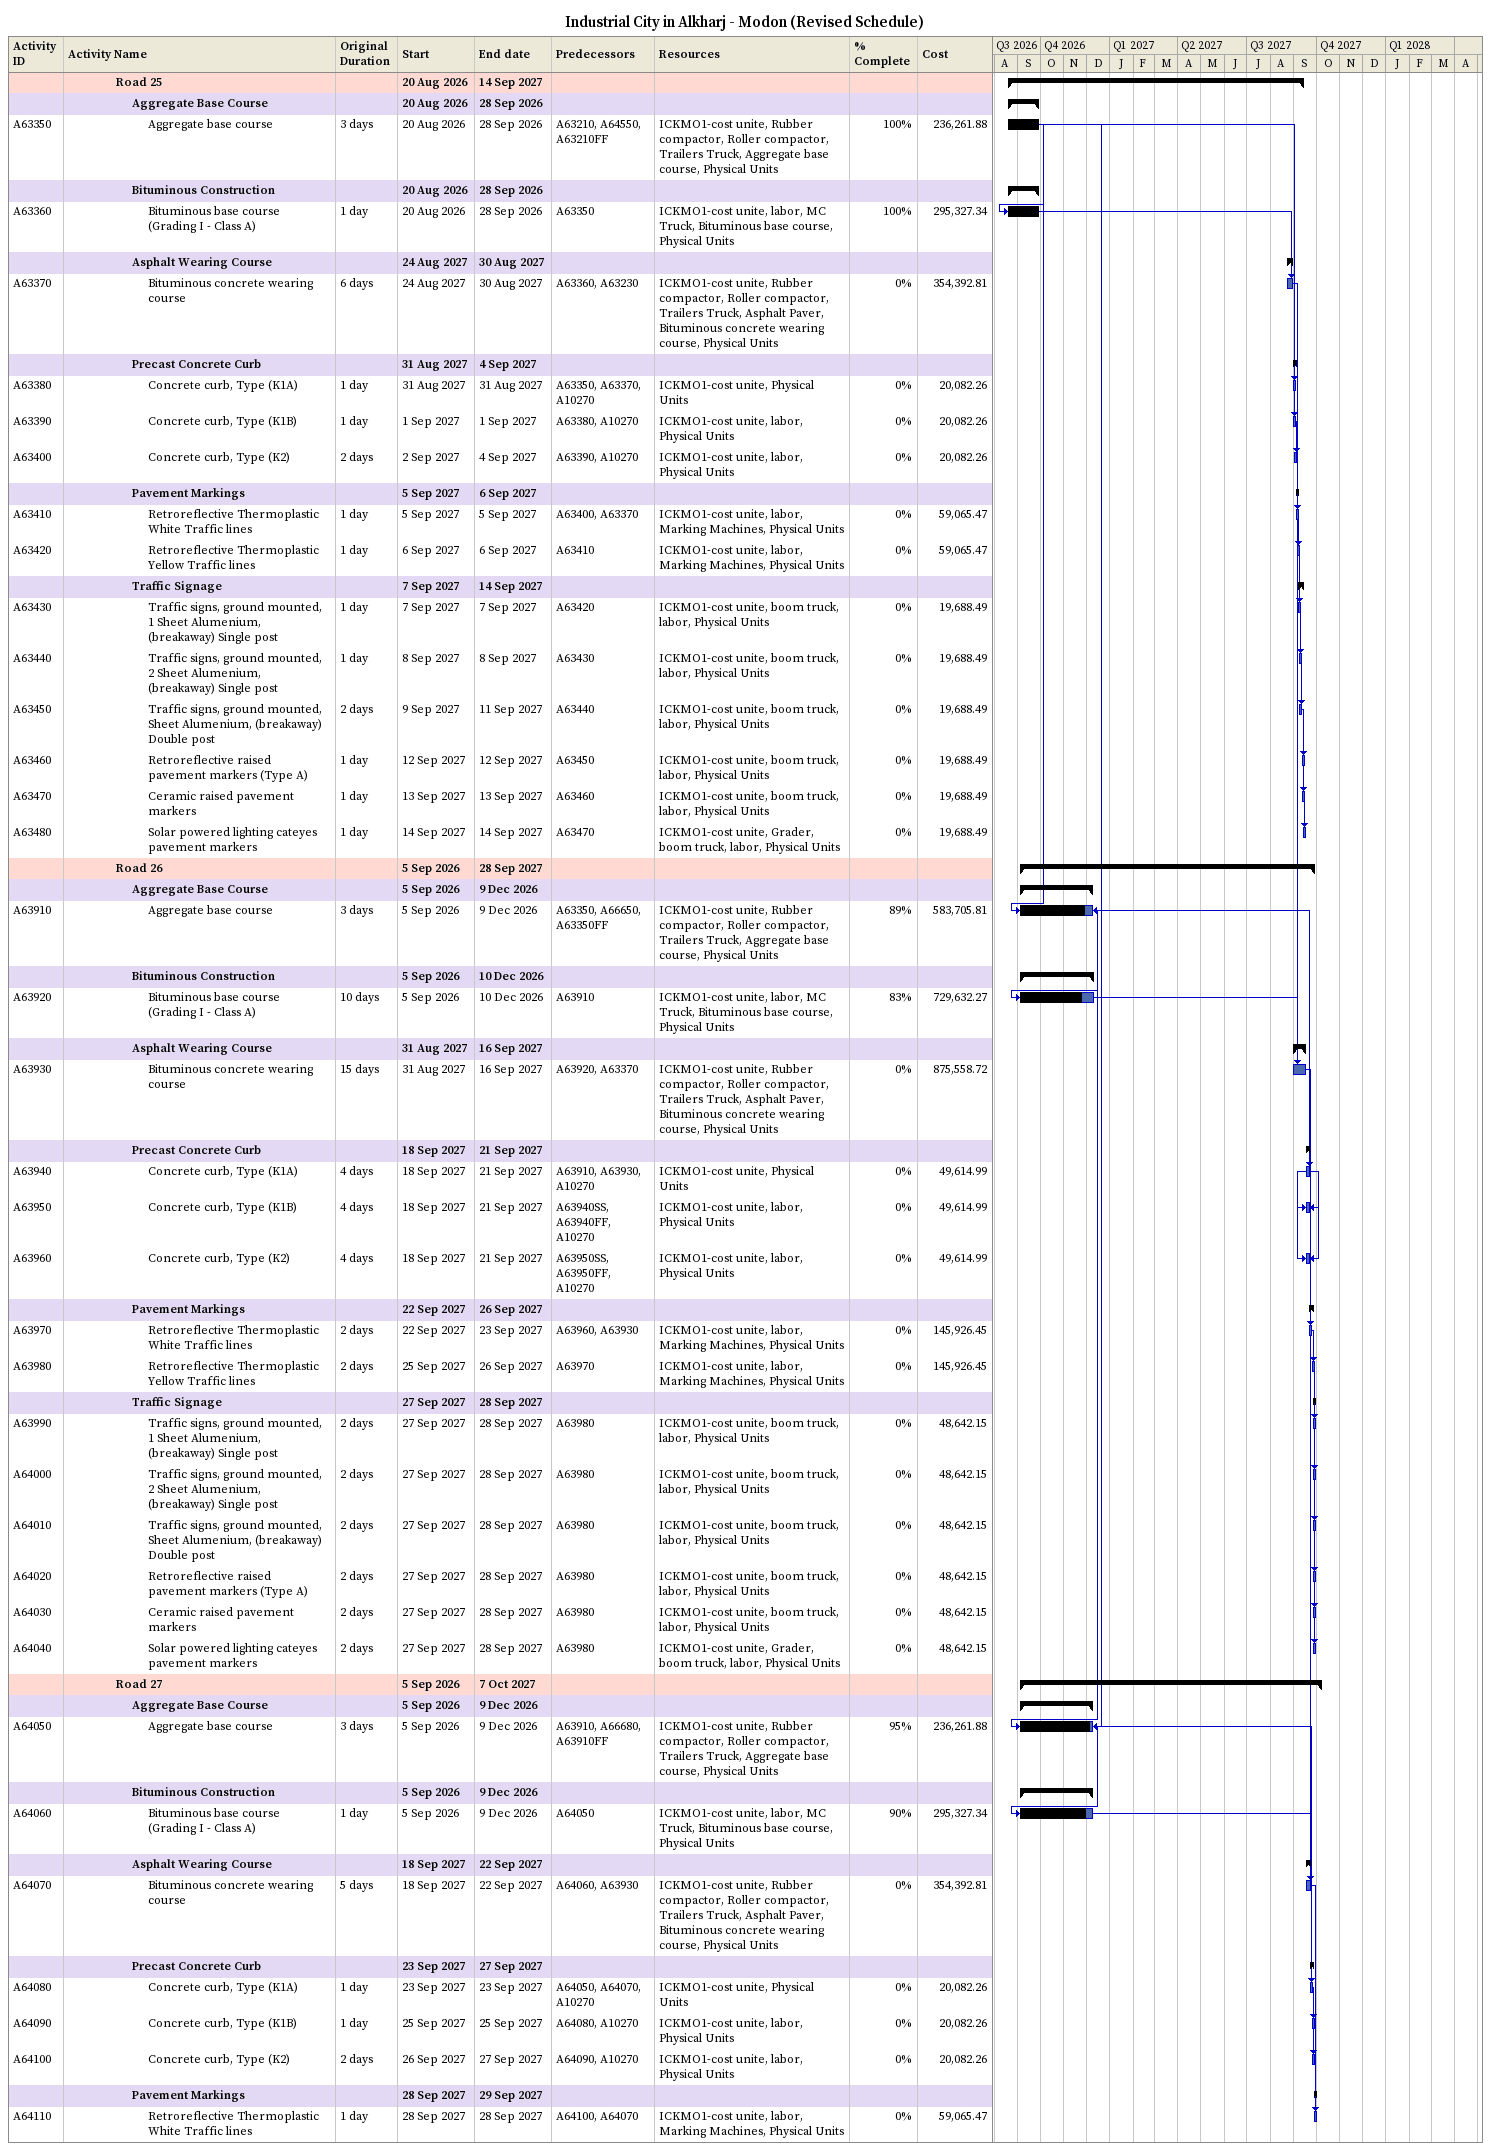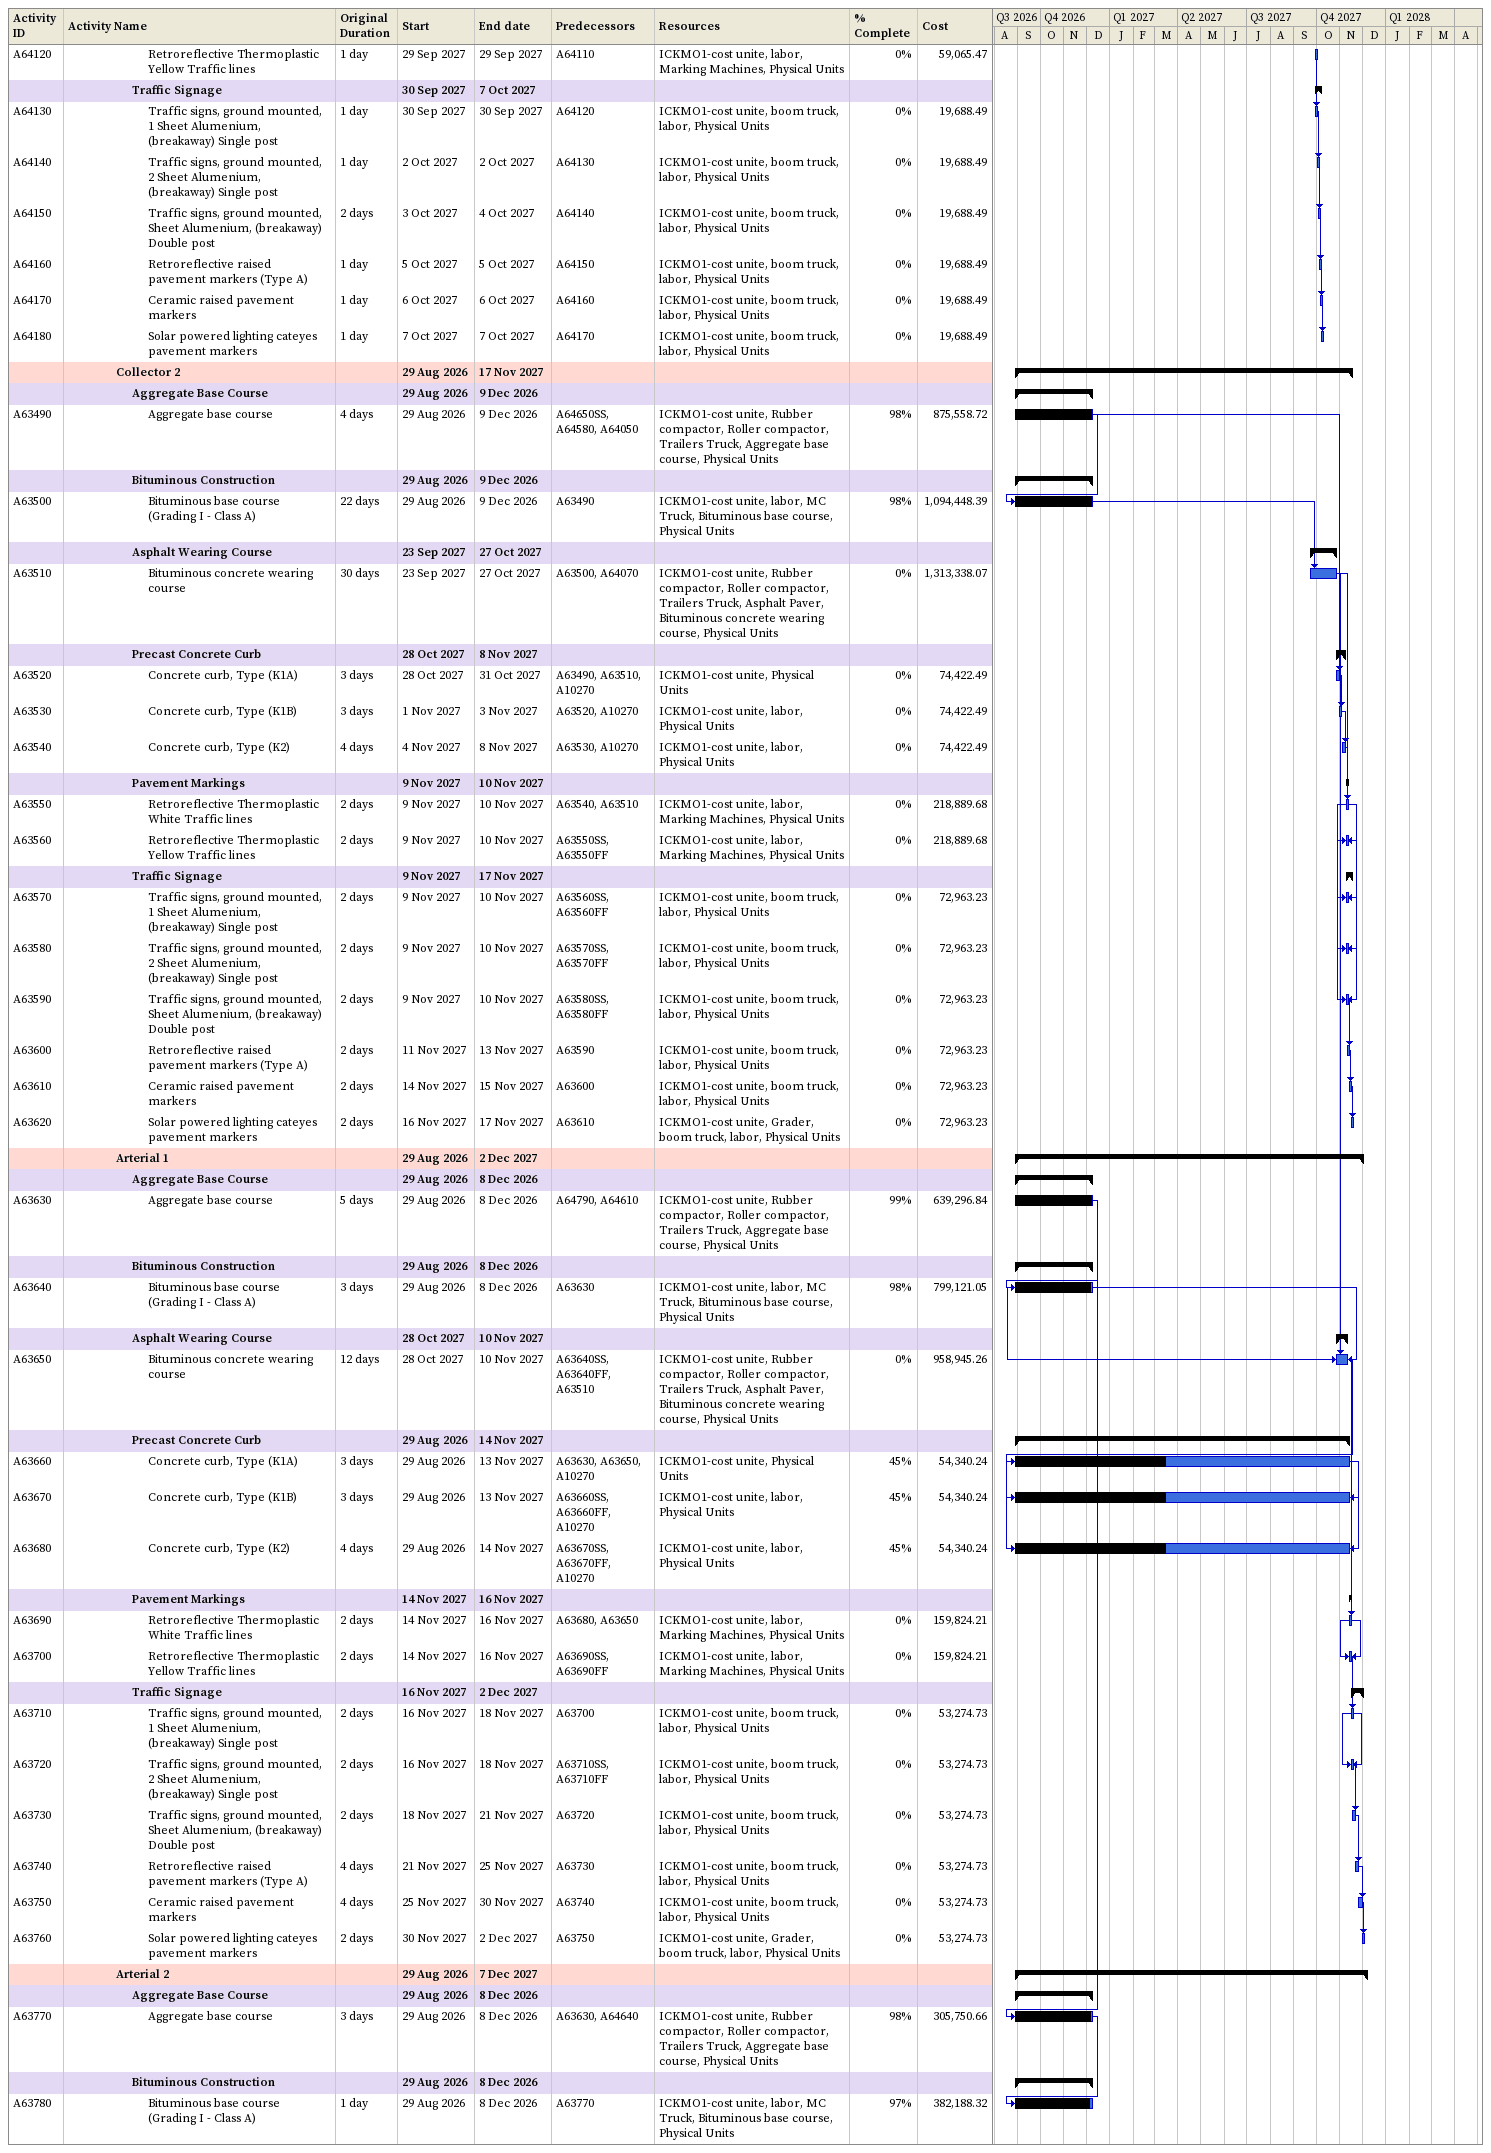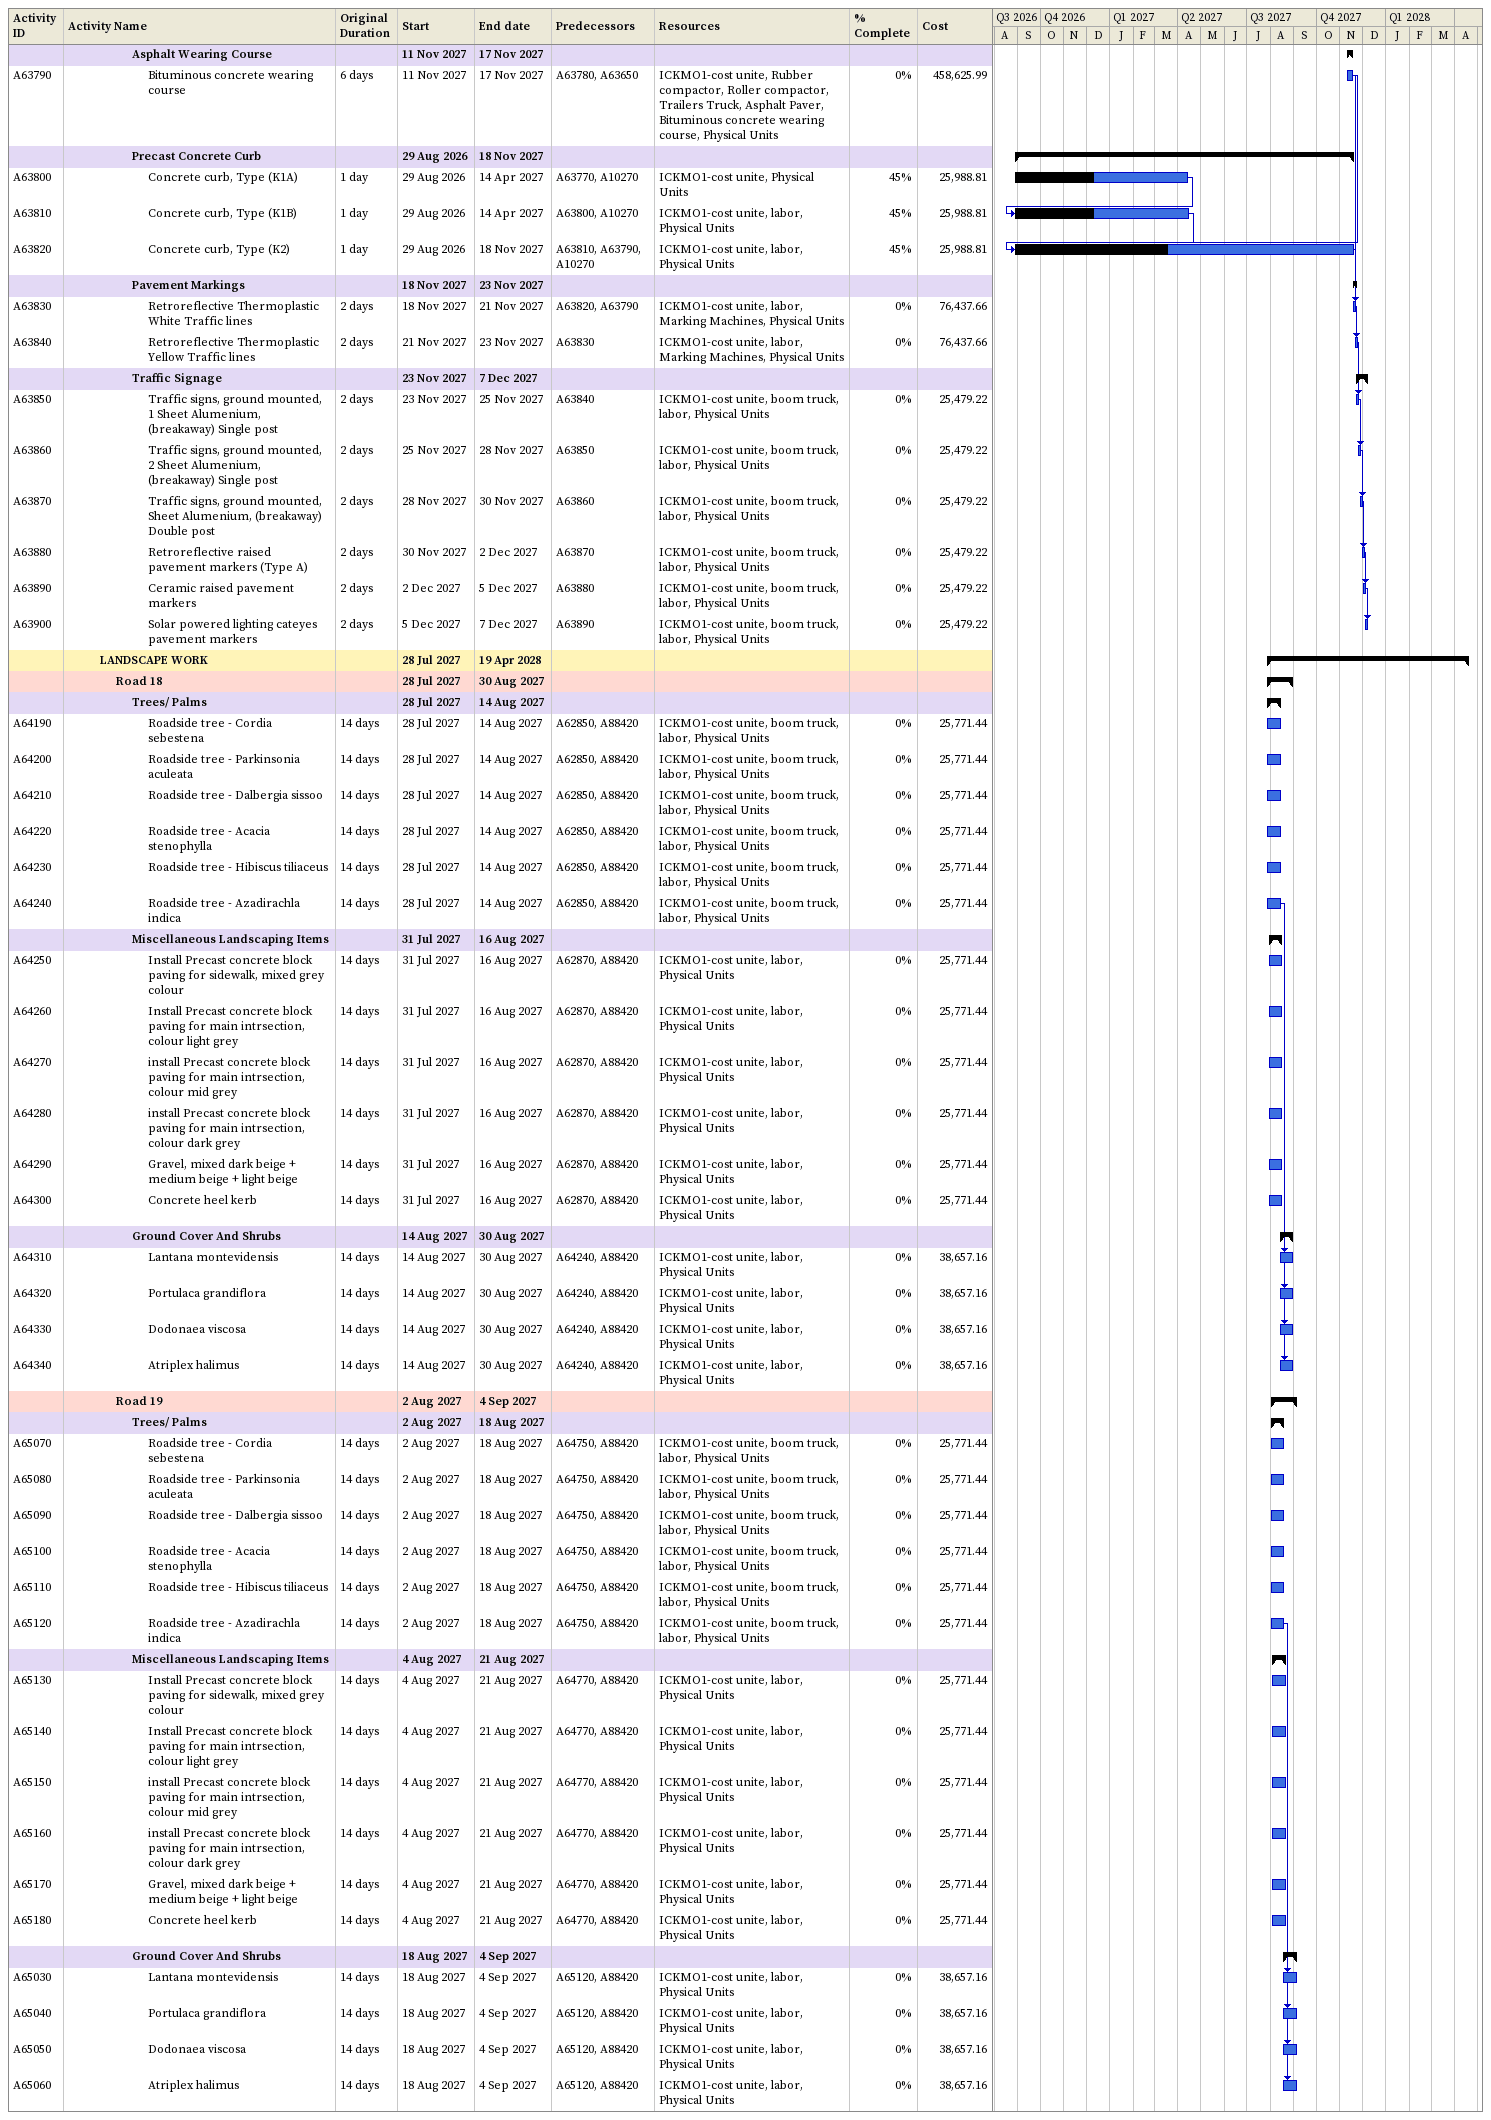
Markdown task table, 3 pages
Industrial City in Alkharj - Modon (Revised Schedule)

| ID | Level | Task | Original duration | Start | Finish | Predecessors | Resources | % complete | Cost |
|---|---|---|---|---|---|---|---|---|---|
|  | 4 | **Road 25** |  | 2026-08-20 | 2027-09-14 |  |  |  |  |
|  | 5 | **Aggregate Base Course** |  | 2026-08-20 | 2026-09-28 |  |  |  |  |
| A63350 | 6 | Aggregate base course | 3d | 2026-08-20 | 2026-09-28 | A63210, A64550, A63210FF | ICKMO1-cost unite, Rubber compactor, Roller compactor, Trailers Truck, Aggregate base course, Physical Units | 100 | 236261.88 |
|  | 5 | **Bituminous Construction** |  | 2026-08-20 | 2026-09-28 |  |  |  |  |
| A63360 | 6 | Bituminous base course (Grading I - Class A) | 1d | 2026-08-20 | 2026-09-28 | A63350 | ICKMO1-cost unite, labor, MC Truck, Bituminous base course, Physical Units | 100 | 295327.34 |
|  | 5 | **Asphalt Wearing Course** |  | 2027-08-24 | 2027-08-30 |  |  |  |  |
| A63370 | 6 | Bituminous concrete wearing course | 6d | 2027-08-24 | 2027-08-30 | A63360, A63230 | ICKMO1-cost unite, Rubber compactor, Roller compactor, Trailers Truck, Asphalt Paver, Bituminous concrete wearing course, Physical Units | 0 | 354392.81 |
|  | 5 | **Precast Concrete Curb** |  | 2027-08-31 | 2027-09-04 |  |  |  |  |
| A63380 | 6 | Concrete curb, Type (K1A) | 1d | 2027-08-31 | 2027-08-31 | A63350, A63370, A10270 | ICKMO1-cost unite, Physical Units | 0 | 20082.26 |
| A63390 | 6 | Concrete curb, Type (K1B) | 1d | 2027-09-01 | 2027-09-01 | A63380, A10270 | ICKMO1-cost unite, labor, Physical Units | 0 | 20082.26 |
| A63400 | 6 | Concrete curb, Type (K2) | 2d | 2027-09-02 | 2027-09-04 | A63390, A10270 | ICKMO1-cost unite, labor, Physical Units | 0 | 20082.26 |
|  | 5 | **Pavement Markings** |  | 2027-09-05 | 2027-09-06 |  |  |  |  |
| A63410 | 6 | Retroreflective Thermoplastic White Traffic lines | 1d | 2027-09-05 | 2027-09-05 | A63400, A63370 | ICKMO1-cost unite, labor, Marking Machines, Physical Units | 0 | 59065.47 |
| A63420 | 6 | Retroreflective Thermoplastic Yellow Traffic lines | 1d | 2027-09-06 | 2027-09-06 | A63410 | ICKMO1-cost unite, labor, Marking Machines, Physical Units | 0 | 59065.47 |
|  | 5 | **Traffic Signage** |  | 2027-09-07 | 2027-09-14 |  |  |  |  |
| A63430 | 6 | Traffic signs, ground mounted, 1 Sheet Alumenium, (breakaway) Single post | 1d | 2027-09-07 | 2027-09-07 | A63420 | ICKMO1-cost unite, boom truck, labor, Physical Units | 0 | 19688.49 |
| A63440 | 6 | Traffic signs, ground mounted, 2 Sheet Alumenium, (breakaway) Single post | 1d | 2027-09-08 | 2027-09-08 | A63430 | ICKMO1-cost unite, boom truck, labor, Physical Units | 0 | 19688.49 |
| A63450 | 6 | Traffic signs, ground mounted, Sheet Alumenium, (breakaway) Double post | 2d | 2027-09-09 | 2027-09-11 | A63440 | ICKMO1-cost unite, boom truck, labor, Physical Units | 0 | 19688.49 |
| A63460 | 6 | Retroreflective raised pavement markers (Type A) | 1d | 2027-09-12 | 2027-09-12 | A63450 | ICKMO1-cost unite, boom truck, labor, Physical Units | 0 | 19688.49 |
| A63470 | 6 | Ceramic raised pavement markers | 1d | 2027-09-13 | 2027-09-13 | A63460 | ICKMO1-cost unite, boom truck, labor, Physical Units | 0 | 19688.49 |
| A63480 | 6 | Solar powered lighting cateyes pavement markers | 1d | 2027-09-14 | 2027-09-14 | A63470 | ICKMO1-cost unite, Grader, boom truck, labor, Physical Units | 0 | 19688.49 |
|  | 4 | **Road 26** |  | 2026-09-05 | 2027-09-28 |  |  |  |  |
|  | 5 | **Aggregate Base Course** |  | 2026-09-05 | 2026-12-09 |  |  |  |  |
| A63910 | 6 | Aggregate base course | 3d | 2026-09-05 | 2026-12-09 | A63350, A66650, A63350FF | ICKMO1-cost unite, Rubber compactor, Roller compactor, Trailers Truck, Aggregate base course, Physical Units | 89 | 583705.81 |
|  | 5 | **Bituminous Construction** |  | 2026-09-05 | 2026-12-10 |  |  |  |  |
| A63920 | 6 | Bituminous base course (Grading I - Class A) | 10d | 2026-09-05 | 2026-12-10 | A63910 | ICKMO1-cost unite, labor, MC Truck, Bituminous base course, Physical Units | 83 | 729632.27 |
|  | 5 | **Asphalt Wearing Course** |  | 2027-08-31 | 2027-09-16 |  |  |  |  |
| A63930 | 6 | Bituminous concrete wearing course | 15d | 2027-08-31 | 2027-09-16 | A63920, A63370 | ICKMO1-cost unite, Rubber compactor, Roller compactor, Trailers Truck, Asphalt Paver, Bituminous concrete wearing course, Physical Units | 0 | 875558.72 |
|  | 5 | **Precast Concrete Curb** |  | 2027-09-18 | 2027-09-21 |  |  |  |  |
| A63940 | 6 | Concrete curb, Type (K1A) | 4d | 2027-09-18 | 2027-09-21 | A63910, A63930, A10270 | ICKMO1-cost unite, Physical Units | 0 | 49614.99 |
| A63950 | 6 | Concrete curb, Type (K1B) | 4d | 2027-09-18 | 2027-09-21 | A63940SS, A63940FF, A10270 | ICKMO1-cost unite, labor, Physical Units | 0 | 49614.99 |
| A63960 | 6 | Concrete curb, Type (K2) | 4d | 2027-09-18 | 2027-09-21 | A63950SS, A63950FF, A10270 | ICKMO1-cost unite, labor, Physical Units | 0 | 49614.99 |
|  | 5 | **Pavement Markings** |  | 2027-09-22 | 2027-09-26 |  |  |  |  |
| A63970 | 6 | Retroreflective Thermoplastic White Traffic lines | 2d | 2027-09-22 | 2027-09-23 | A63960, A63930 | ICKMO1-cost unite, labor, Marking Machines, Physical Units | 0 | 145926.45 |
| A63980 | 6 | Retroreflective Thermoplastic Yellow Traffic lines | 2d | 2027-09-25 | 2027-09-26 | A63970 | ICKMO1-cost unite, labor, Marking Machines, Physical Units | 0 | 145926.45 |
|  | 5 | **Traffic Signage** |  | 2027-09-27 | 2027-09-28 |  |  |  |  |
| A63990 | 6 | Traffic signs, ground mounted, 1 Sheet Alumenium, (breakaway) Single post | 2d | 2027-09-27 | 2027-09-28 | A63980 | ICKMO1-cost unite, boom truck, labor, Physical Units | 0 | 48642.15 |
| A64000 | 6 | Traffic signs, ground mounted, 2 Sheet Alumenium, (breakaway) Single post | 2d | 2027-09-27 | 2027-09-28 | A63980 | ICKMO1-cost unite, boom truck, labor, Physical Units | 0 | 48642.15 |
| A64010 | 6 | Traffic signs, ground mounted, Sheet Alumenium, (breakaway) Double post | 2d | 2027-09-27 | 2027-09-28 | A63980 | ICKMO1-cost unite, boom truck, labor, Physical Units | 0 | 48642.15 |
| A64020 | 6 | Retroreflective raised pavement markers (Type A) | 2d | 2027-09-27 | 2027-09-28 | A63980 | ICKMO1-cost unite, boom truck, labor, Physical Units | 0 | 48642.15 |
| A64030 | 6 | Ceramic raised pavement markers | 2d | 2027-09-27 | 2027-09-28 | A63980 | ICKMO1-cost unite, boom truck, labor, Physical Units | 0 | 48642.15 |
| A64040 | 6 | Solar powered lighting cateyes pavement markers | 2d | 2027-09-27 | 2027-09-28 | A63980 | ICKMO1-cost unite, Grader, boom truck, labor, Physical Units | 0 | 48642.15 |
|  | 4 | **Road 27** |  | 2026-09-05 | 2027-10-07 |  |  |  |  |
|  | 5 | **Aggregate Base Course** |  | 2026-09-05 | 2026-12-09 |  |  |  |  |
| A64050 | 6 | Aggregate base course | 3d | 2026-09-05 | 2026-12-09 | A63910, A66680, A63910FF | ICKMO1-cost unite, Rubber compactor, Roller compactor, Trailers Truck, Aggregate base course, Physical Units | 95 | 236261.88 |
|  | 5 | **Bituminous Construction** |  | 2026-09-05 | 2026-12-09 |  |  |  |  |
| A64060 | 6 | Bituminous base course (Grading I - Class A) | 1d | 2026-09-05 | 2026-12-09 | A64050 | ICKMO1-cost unite, labor, MC Truck, Bituminous base course, Physical Units | 90 | 295327.34 |
|  | 5 | **Asphalt Wearing Course** |  | 2027-09-18 | 2027-09-22 |  |  |  |  |
| A64070 | 6 | Bituminous concrete wearing course | 5d | 2027-09-18 | 2027-09-22 | A64060, A63930 | ICKMO1-cost unite, Rubber compactor, Roller compactor, Trailers Truck, Asphalt Paver, Bituminous concrete wearing course, Physical Units | 0 | 354392.81 |
|  | 5 | **Precast Concrete Curb** |  | 2027-09-23 | 2027-09-27 |  |  |  |  |
| A64080 | 6 | Concrete curb, Type (K1A) | 1d | 2027-09-23 | 2027-09-23 | A64050, A64070, A10270 | ICKMO1-cost unite, Physical Units | 0 | 20082.26 |
| A64090 | 6 | Concrete curb, Type (K1B) | 1d | 2027-09-25 | 2027-09-25 | A64080, A10270 | ICKMO1-cost unite, labor, Physical Units | 0 | 20082.26 |
| A64100 | 6 | Concrete curb, Type (K2) | 2d | 2027-09-26 | 2027-09-27 | A64090, A10270 | ICKMO1-cost unite, labor, Physical Units | 0 | 20082.26 |
|  | 5 | **Pavement Markings** |  | 2027-09-28 | 2027-09-29 |  |  |  |  |
| A64110 | 6 | Retroreflective Thermoplastic White Traffic lines | 1d | 2027-09-28 | 2027-09-28 | A64100, A64070 | ICKMO1-cost unite, labor, Marking Machines, Physical Units | 0 | 59065.47 |
| A64120 | 6 | Retroreflective Thermoplastic Yellow Traffic lines | 1d | 2027-09-29 | 2027-09-29 | A64110 | ICKMO1-cost unite, labor, Marking Machines, Physical Units | 0 | 59065.47 |
|  | 5 | **Traffic Signage** |  | 2027-09-30 | 2027-10-07 |  |  |  |  |
| A64130 | 6 | Traffic signs, ground mounted, 1 Sheet Alumenium, (breakaway) Single post | 1d | 2027-09-30 | 2027-09-30 | A64120 | ICKMO1-cost unite, boom truck, labor, Physical Units | 0 | 19688.49 |
| A64140 | 6 | Traffic signs, ground mounted, 2 Sheet Alumenium, (breakaway) Single post | 1d | 2027-10-02 | 2027-10-02 | A64130 | ICKMO1-cost unite, boom truck, labor, Physical Units | 0 | 19688.49 |
| A64150 | 6 | Traffic signs, ground mounted, Sheet Alumenium, (breakaway) Double post | 2d | 2027-10-03 | 2027-10-04 | A64140 | ICKMO1-cost unite, boom truck, labor, Physical Units | 0 | 19688.49 |
| A64160 | 6 | Retroreflective raised pavement markers (Type A) | 1d | 2027-10-05 | 2027-10-05 | A64150 | ICKMO1-cost unite, boom truck, labor, Physical Units | 0 | 19688.49 |
| A64170 | 6 | Ceramic raised pavement markers | 1d | 2027-10-06 | 2027-10-06 | A64160 | ICKMO1-cost unite, boom truck, labor, Physical Units | 0 | 19688.49 |
| A64180 | 6 | Solar powered lighting cateyes pavement markers | 1d | 2027-10-07 | 2027-10-07 | A64170 | ICKMO1-cost unite, boom truck, labor, Physical Units | 0 | 19688.49 |
|  | 4 | **Collector 2** |  | 2026-08-29 | 2027-11-17 |  |  |  |  |
|  | 5 | **Aggregate Base Course** |  | 2026-08-29 | 2026-12-09 |  |  |  |  |
| A63490 | 6 | Aggregate base course | 4d | 2026-08-29 | 2026-12-09 | A64650SS, A64580, A64050 | ICKMO1-cost unite, Rubber compactor, Roller compactor, Trailers Truck, Aggregate base course, Physical Units | 98 | 875558.72 |
|  | 5 | **Bituminous Construction** |  | 2026-08-29 | 2026-12-09 |  |  |  |  |
| A63500 | 6 | Bituminous base course (Grading I - Class A) | 22d | 2026-08-29 | 2026-12-09 | A63490 | ICKMO1-cost unite, labor, MC Truck, Bituminous base course, Physical Units | 98 | 1094448.39 |
|  | 5 | **Asphalt Wearing Course** |  | 2027-09-23 | 2027-10-27 |  |  |  |  |
| A63510 | 6 | Bituminous concrete wearing course | 30d | 2027-09-23 | 2027-10-27 | A63500, A64070 | ICKMO1-cost unite, Rubber compactor, Roller compactor, Trailers Truck, Asphalt Paver, Bituminous concrete wearing course, Physical Units | 0 | 1313338.07 |
|  | 5 | **Precast Concrete Curb** |  | 2027-10-28 | 2027-11-08 |  |  |  |  |
| A63520 | 6 | Concrete curb, Type (K1A) | 3d | 2027-10-28 | 2027-10-31 | A63490, A63510, A10270 | ICKMO1-cost unite, Physical Units | 0 | 74422.49 |
| A63530 | 6 | Concrete curb, Type (K1B) | 3d | 2027-11-01 | 2027-11-03 | A63520, A10270 | ICKMO1-cost unite, labor, Physical Units | 0 | 74422.49 |
| A63540 | 6 | Concrete curb, Type (K2) | 4d | 2027-11-04 | 2027-11-08 | A63530, A10270 | ICKMO1-cost unite, labor, Physical Units | 0 | 74422.49 |
|  | 5 | **Pavement Markings** |  | 2027-11-09 | 2027-11-10 |  |  |  |  |
| A63550 | 6 | Retroreflective Thermoplastic White Traffic lines | 2d | 2027-11-09 | 2027-11-10 | A63540, A63510 | ICKMO1-cost unite, labor, Marking Machines, Physical Units | 0 | 218889.68 |
| A63560 | 6 | Retroreflective Thermoplastic Yellow Traffic lines | 2d | 2027-11-09 | 2027-11-10 | A63550SS, A63550FF | ICKMO1-cost unite, labor, Marking Machines, Physical Units | 0 | 218889.68 |
|  | 5 | **Traffic Signage** |  | 2027-11-09 | 2027-11-17 |  |  |  |  |
| A63570 | 6 | Traffic signs, ground mounted, 1 Sheet Alumenium, (breakaway) Single post | 2d | 2027-11-09 | 2027-11-10 | A63560SS, A63560FF | ICKMO1-cost unite, boom truck, labor, Physical Units | 0 | 72963.23 |
| A63580 | 6 | Traffic signs, ground mounted, 2 Sheet Alumenium, (breakaway) Single post | 2d | 2027-11-09 | 2027-11-10 | A63570SS, A63570FF | ICKMO1-cost unite, boom truck, labor, Physical Units | 0 | 72963.23 |
| A63590 | 6 | Traffic signs, ground mounted, Sheet Alumenium, (breakaway) Double post | 2d | 2027-11-09 | 2027-11-10 | A63580SS, A63580FF | ICKMO1-cost unite, boom truck, labor, Physical Units | 0 | 72963.23 |
| A63600 | 6 | Retroreflective raised pavement markers (Type A) | 2d | 2027-11-11 | 2027-11-13 | A63590 | ICKMO1-cost unite, boom truck, labor, Physical Units | 0 | 72963.23 |
| A63610 | 6 | Ceramic raised pavement markers | 2d | 2027-11-14 | 2027-11-15 | A63600 | ICKMO1-cost unite, boom truck, labor, Physical Units | 0 | 72963.23 |
| A63620 | 6 | Solar powered lighting cateyes pavement markers | 2d | 2027-11-16 | 2027-11-17 | A63610 | ICKMO1-cost unite, Grader, boom truck, labor, Physical Units | 0 | 72963.23 |
|  | 4 | **Arterial 1** |  | 2026-08-29 | 2027-12-02 |  |  |  |  |
|  | 5 | **Aggregate Base Course** |  | 2026-08-29 | 2026-12-08 |  |  |  |  |
| A63630 | 6 | Aggregate base course | 5d | 2026-08-29 | 2026-12-08 | A64790, A64610 | ICKMO1-cost unite, Rubber compactor, Roller compactor, Trailers Truck, Aggregate base course, Physical Units | 99 | 639296.84 |
|  | 5 | **Bituminous Construction** |  | 2026-08-29 | 2026-12-08 |  |  |  |  |
| A63640 | 6 | Bituminous base course (Grading I - Class A) | 3d | 2026-08-29 | 2026-12-08 | A63630 | ICKMO1-cost unite, labor, MC Truck, Bituminous base course, Physical Units | 98 | 799121.05 |
|  | 5 | **Asphalt Wearing Course** |  | 2027-10-28 | 2027-11-10 |  |  |  |  |
| A63650 | 6 | Bituminous concrete wearing course | 12d | 2027-10-28 | 2027-11-10 | A63640SS, A63640FF, A63510 | ICKMO1-cost unite, Rubber compactor, Roller compactor, Trailers Truck, Asphalt Paver, Bituminous concrete wearing course, Physical Units | 0 | 958945.26 |
|  | 5 | **Precast Concrete Curb** |  | 2026-08-29 | 2027-11-14 |  |  |  |  |
| A63660 | 6 | Concrete curb, Type (K1A) | 3d | 2026-08-29 | 2027-11-13 | A63630, A63650, A10270 | ICKMO1-cost unite, Physical Units | 45 | 54340.24 |
| A63670 | 6 | Concrete curb, Type (K1B) | 3d | 2026-08-29 | 2027-11-13 | A63660SS, A63660FF, A10270 | ICKMO1-cost unite, labor, Physical Units | 45 | 54340.24 |
| A63680 | 6 | Concrete curb, Type (K2) | 4d | 2026-08-29 | 2027-11-14 | A63670SS, A63670FF, A10270 | ICKMO1-cost unite, labor, Physical Units | 45 | 54340.24 |
|  | 5 | **Pavement Markings** |  | 2027-11-14 | 2027-11-16 |  |  |  |  |
| A63690 | 6 | Retroreflective Thermoplastic White Traffic lines | 2d | 2027-11-14 | 2027-11-16 | A63680, A63650 | ICKMO1-cost unite, labor, Marking Machines, Physical Units | 0 | 159824.21 |
| A63700 | 6 | Retroreflective Thermoplastic Yellow Traffic lines | 2d | 2027-11-14 | 2027-11-16 | A63690SS, A63690FF | ICKMO1-cost unite, labor, Marking Machines, Physical Units | 0 | 159824.21 |
|  | 5 | **Traffic Signage** |  | 2027-11-16 | 2027-12-02 |  |  |  |  |
| A63710 | 6 | Traffic signs, ground mounted, 1 Sheet Alumenium, (breakaway) Single post | 2d | 2027-11-16 | 2027-11-18 | A63700 | ICKMO1-cost unite, boom truck, labor, Physical Units | 0 | 53274.73 |
| A63720 | 6 | Traffic signs, ground mounted, 2 Sheet Alumenium, (breakaway) Single post | 2d | 2027-11-16 | 2027-11-18 | A63710SS, A63710FF | ICKMO1-cost unite, boom truck, labor, Physical Units | 0 | 53274.73 |
| A63730 | 6 | Traffic signs, ground mounted, Sheet Alumenium, (breakaway) Double post | 2d | 2027-11-18 | 2027-11-21 | A63720 | ICKMO1-cost unite, boom truck, labor, Physical Units | 0 | 53274.73 |
| A63740 | 6 | Retroreflective raised pavement markers (Type A) | 4d | 2027-11-21 | 2027-11-25 | A63730 | ICKMO1-cost unite, boom truck, labor, Physical Units | 0 | 53274.73 |
| A63750 | 6 | Ceramic raised pavement markers | 4d | 2027-11-25 | 2027-11-30 | A63740 | ICKMO1-cost unite, boom truck, labor, Physical Units | 0 | 53274.73 |
| A63760 | 6 | Solar powered lighting cateyes pavement markers | 2d | 2027-11-30 | 2027-12-02 | A63750 | ICKMO1-cost unite, Grader, boom truck, labor, Physical Units | 0 | 53274.73 |
|  | 4 | **Arterial 2** |  | 2026-08-29 | 2027-12-07 |  |  |  |  |
|  | 5 | **Aggregate Base Course** |  | 2026-08-29 | 2026-12-08 |  |  |  |  |
| A63770 | 6 | Aggregate base course | 3d | 2026-08-29 | 2026-12-08 | A63630, A64640 | ICKMO1-cost unite, Rubber compactor, Roller compactor, Trailers Truck, Aggregate base course, Physical Units | 98 | 305750.66 |
|  | 5 | **Bituminous Construction** |  | 2026-08-29 | 2026-12-08 |  |  |  |  |
| A63780 | 6 | Bituminous base course (Grading I - Class A) | 1d | 2026-08-29 | 2026-12-08 | A63770 | ICKMO1-cost unite, labor, MC Truck, Bituminous base course, Physical Units | 97 | 382188.32 |
|  | 5 | **Asphalt Wearing Course** |  | 2027-11-11 | 2027-11-17 |  |  |  |  |
| A63790 | 6 | Bituminous concrete wearing course | 6d | 2027-11-11 | 2027-11-17 | A63780, A63650 | ICKMO1-cost unite, Rubber compactor, Roller compactor, Trailers Truck, Asphalt Paver, Bituminous concrete wearing course, Physical Units | 0 | 458625.99 |
|  | 5 | **Precast Concrete Curb** |  | 2026-08-29 | 2027-11-18 |  |  |  |  |
| A63800 | 6 | Concrete curb, Type (K1A) | 1d | 2026-08-29 | 2027-04-14 | A63770, A10270 | ICKMO1-cost unite, Physical Units | 45 | 25988.81 |
| A63810 | 6 | Concrete curb, Type (K1B) | 1d | 2026-08-29 | 2027-04-14 | A63800, A10270 | ICKMO1-cost unite, labor, Physical Units | 45 | 25988.81 |
| A63820 | 6 | Concrete curb, Type (K2) | 1d | 2026-08-29 | 2027-11-18 | A63810, A63790, A10270 | ICKMO1-cost unite, labor, Physical Units | 45 | 25988.81 |
|  | 5 | **Pavement Markings** |  | 2027-11-18 | 2027-11-23 |  |  |  |  |
| A63830 | 6 | Retroreflective Thermoplastic White Traffic lines | 2d | 2027-11-18 | 2027-11-21 | A63820, A63790 | ICKMO1-cost unite, labor, Marking Machines, Physical Units | 0 | 76437.66 |
| A63840 | 6 | Retroreflective Thermoplastic Yellow Traffic lines | 2d | 2027-11-21 | 2027-11-23 | A63830 | ICKMO1-cost unite, labor, Marking Machines, Physical Units | 0 | 76437.66 |
|  | 5 | **Traffic Signage** |  | 2027-11-23 | 2027-12-07 |  |  |  |  |
| A63850 | 6 | Traffic signs, ground mounted, 1 Sheet Alumenium, (breakaway) Single post | 2d | 2027-11-23 | 2027-11-25 | A63840 | ICKMO1-cost unite, boom truck, labor, Physical Units | 0 | 25479.22 |
| A63860 | 6 | Traffic signs, ground mounted, 2 Sheet Alumenium, (breakaway) Single post | 2d | 2027-11-25 | 2027-11-28 | A63850 | ICKMO1-cost unite, boom truck, labor, Physical Units | 0 | 25479.22 |
| A63870 | 6 | Traffic signs, ground mounted, Sheet Alumenium, (breakaway) Double post | 2d | 2027-11-28 | 2027-11-30 | A63860 | ICKMO1-cost unite, boom truck, labor, Physical Units | 0 | 25479.22 |
| A63880 | 6 | Retroreflective raised pavement markers (Type A) | 2d | 2027-11-30 | 2027-12-02 | A63870 | ICKMO1-cost unite, boom truck, labor, Physical Units | 0 | 25479.22 |
| A63890 | 6 | Ceramic raised pavement markers | 2d | 2027-12-02 | 2027-12-05 | A63880 | ICKMO1-cost unite, boom truck, labor, Physical Units | 0 | 25479.22 |
| A63900 | 6 | Solar powered lighting cateyes pavement markers | 2d | 2027-12-05 | 2027-12-07 | A63890 | ICKMO1-cost unite, boom truck, labor, Physical Units | 0 | 25479.22 |
|  | 3 | **LANDSCAPE WORK** |  | 2027-07-28 | 2028-04-19 |  |  |  |  |
|  | 4 | **Road 18** |  | 2027-07-28 | 2027-08-30 |  |  |  |  |
|  | 5 | **Trees/ Palms** |  | 2027-07-28 | 2027-08-14 |  |  |  |  |
| A64190 | 6 | Roadside tree - Cordia sebestena | 14d | 2027-07-28 | 2027-08-14 | A62850, A88420 | ICKMO1-cost unite, boom truck, labor, Physical Units | 0 | 25771.44 |
| A64200 | 6 | Roadside tree - Parkinsonia aculeata | 14d | 2027-07-28 | 2027-08-14 | A62850, A88420 | ICKMO1-cost unite, boom truck, labor, Physical Units | 0 | 25771.44 |
| A64210 | 6 | Roadside tree - Dalbergia sissoo | 14d | 2027-07-28 | 2027-08-14 | A62850, A88420 | ICKMO1-cost unite, boom truck, labor, Physical Units | 0 | 25771.44 |
| A64220 | 6 | Roadside tree - Acacia stenophylla | 14d | 2027-07-28 | 2027-08-14 | A62850, A88420 | ICKMO1-cost unite, boom truck, labor, Physical Units | 0 | 25771.44 |
| A64230 | 6 | Roadside tree - Hibiscus tiliaceus | 14d | 2027-07-28 | 2027-08-14 | A62850, A88420 | ICKMO1-cost unite, boom truck, labor, Physical Units | 0 | 25771.44 |
| A64240 | 6 | Roadside tree - Azadirachla indica | 14d | 2027-07-28 | 2027-08-14 | A62850, A88420 | ICKMO1-cost unite, boom truck, labor, Physical Units | 0 | 25771.44 |
|  | 5 | **Miscellaneous Landscaping Items** |  | 2027-07-31 | 2027-08-16 |  |  |  |  |
| A64250 | 6 | Install Precast concrete block paving for sidewalk, mixed grey colour | 14d | 2027-07-31 | 2027-08-16 | A62870, A88420 | ICKMO1-cost unite, labor, Physical Units | 0 | 25771.44 |
| A64260 | 6 | Install Precast concrete block paving for main intrsection, colour light grey | 14d | 2027-07-31 | 2027-08-16 | A62870, A88420 | ICKMO1-cost unite, labor, Physical Units | 0 | 25771.44 |
| A64270 | 6 | install Precast concrete block paving for main intrsection, colour mid grey | 14d | 2027-07-31 | 2027-08-16 | A62870, A88420 | ICKMO1-cost unite, labor, Physical Units | 0 | 25771.44 |
| A64280 | 6 | install Precast concrete block paving for main intrsection, colour dark grey | 14d | 2027-07-31 | 2027-08-16 | A62870, A88420 | ICKMO1-cost unite, labor, Physical Units | 0 | 25771.44 |
| A64290 | 6 | Gravel, mixed dark beige + medium beige + light beige | 14d | 2027-07-31 | 2027-08-16 | A62870, A88420 | ICKMO1-cost unite, labor, Physical Units | 0 | 25771.44 |
| A64300 | 6 | Concrete heel kerb | 14d | 2027-07-31 | 2027-08-16 | A62870, A88420 | ICKMO1-cost unite, labor, Physical Units | 0 | 25771.44 |
|  | 5 | **Ground Cover And Shrubs** |  | 2027-08-14 | 2027-08-30 |  |  |  |  |
| A64310 | 6 | Lantana montevidensis | 14d | 2027-08-14 | 2027-08-30 | A64240, A88420 | ICKMO1-cost unite, labor, Physical Units | 0 | 38657.16 |
| A64320 | 6 | Portulaca grandiflora | 14d | 2027-08-14 | 2027-08-30 | A64240, A88420 | ICKMO1-cost unite, labor, Physical Units | 0 | 38657.16 |
| A64330 | 6 | Dodonaea viscosa | 14d | 2027-08-14 | 2027-08-30 | A64240, A88420 | ICKMO1-cost unite, labor, Physical Units | 0 | 38657.16 |
| A64340 | 6 | Atriplex halimus | 14d | 2027-08-14 | 2027-08-30 | A64240, A88420 | ICKMO1-cost unite, labor, Physical Units | 0 | 38657.16 |
|  | 4 | **Road 19** |  | 2027-08-02 | 2027-09-04 |  |  |  |  |
|  | 5 | **Trees/ Palms** |  | 2027-08-02 | 2027-08-18 |  |  |  |  |
| A65070 | 6 | Roadside tree - Cordia sebestena | 14d | 2027-08-02 | 2027-08-18 | A64750, A88420 | ICKMO1-cost unite, boom truck, labor, Physical Units | 0 | 25771.44 |
| A65080 | 6 | Roadside tree - Parkinsonia aculeata | 14d | 2027-08-02 | 2027-08-18 | A64750, A88420 | ICKMO1-cost unite, boom truck, labor, Physical Units | 0 | 25771.44 |
| A65090 | 6 | Roadside tree - Dalbergia sissoo | 14d | 2027-08-02 | 2027-08-18 | A64750, A88420 | ICKMO1-cost unite, boom truck, labor, Physical Units | 0 | 25771.44 |
| A65100 | 6 | Roadside tree - Acacia stenophylla | 14d | 2027-08-02 | 2027-08-18 | A64750, A88420 | ICKMO1-cost unite, boom truck, labor, Physical Units | 0 | 25771.44 |
| A65110 | 6 | Roadside tree - Hibiscus tiliaceus | 14d | 2027-08-02 | 2027-08-18 | A64750, A88420 | ICKMO1-cost unite, boom truck, labor, Physical Units | 0 | 25771.44 |
| A65120 | 6 | Roadside tree - Azadirachla indica | 14d | 2027-08-02 | 2027-08-18 | A64750, A88420 | ICKMO1-cost unite, boom truck, labor, Physical Units | 0 | 25771.44 |
|  | 5 | **Miscellaneous Landscaping Items** |  | 2027-08-04 | 2027-08-21 |  |  |  |  |
| A65130 | 6 | Install Precast concrete block paving for sidewalk, mixed grey colour | 14d | 2027-08-04 | 2027-08-21 | A64770, A88420 | ICKMO1-cost unite, labor, Physical Units | 0 | 25771.44 |
| A65140 | 6 | Install Precast concrete block paving for main intrsection, colour light grey | 14d | 2027-08-04 | 2027-08-21 | A64770, A88420 | ICKMO1-cost unite, labor, Physical Units | 0 | 25771.44 |
| A65150 | 6 | install Precast concrete block paving for main intrsection, colour mid grey | 14d | 2027-08-04 | 2027-08-21 | A64770, A88420 | ICKMO1-cost unite, labor, Physical Units | 0 | 25771.44 |
| A65160 | 6 | install Precast concrete block paving for main intrsection, colour dark grey | 14d | 2027-08-04 | 2027-08-21 | A64770, A88420 | ICKMO1-cost unite, labor, Physical Units | 0 | 25771.44 |
| A65170 | 6 | Gravel, mixed dark beige + medium beige + light beige | 14d | 2027-08-04 | 2027-08-21 | A64770, A88420 | ICKMO1-cost unite, labor, Physical Units | 0 | 25771.44 |
| A65180 | 6 | Concrete heel kerb | 14d | 2027-08-04 | 2027-08-21 | A64770, A88420 | ICKMO1-cost unite, labor, Physical Units | 0 | 25771.44 |
|  | 5 | **Ground Cover And Shrubs** |  | 2027-08-18 | 2027-09-04 |  |  |  |  |
| A65030 | 6 | Lantana montevidensis | 14d | 2027-08-18 | 2027-09-04 | A65120, A88420 | ICKMO1-cost unite, labor, Physical Units | 0 | 38657.16 |
| A65040 | 6 | Portulaca grandiflora | 14d | 2027-08-18 | 2027-09-04 | A65120, A88420 | ICKMO1-cost unite, labor, Physical Units | 0 | 38657.16 |
| A65050 | 6 | Dodonaea viscosa | 14d | 2027-08-18 | 2027-09-04 | A65120, A88420 | ICKMO1-cost unite, labor, Physical Units | 0 | 38657.16 |
| A65060 | 6 | Atriplex halimus | 14d | 2027-08-18 | 2027-09-04 | A65120, A88420 | ICKMO1-cost unite, labor, Physical Units | 0 | 38657.16 |
